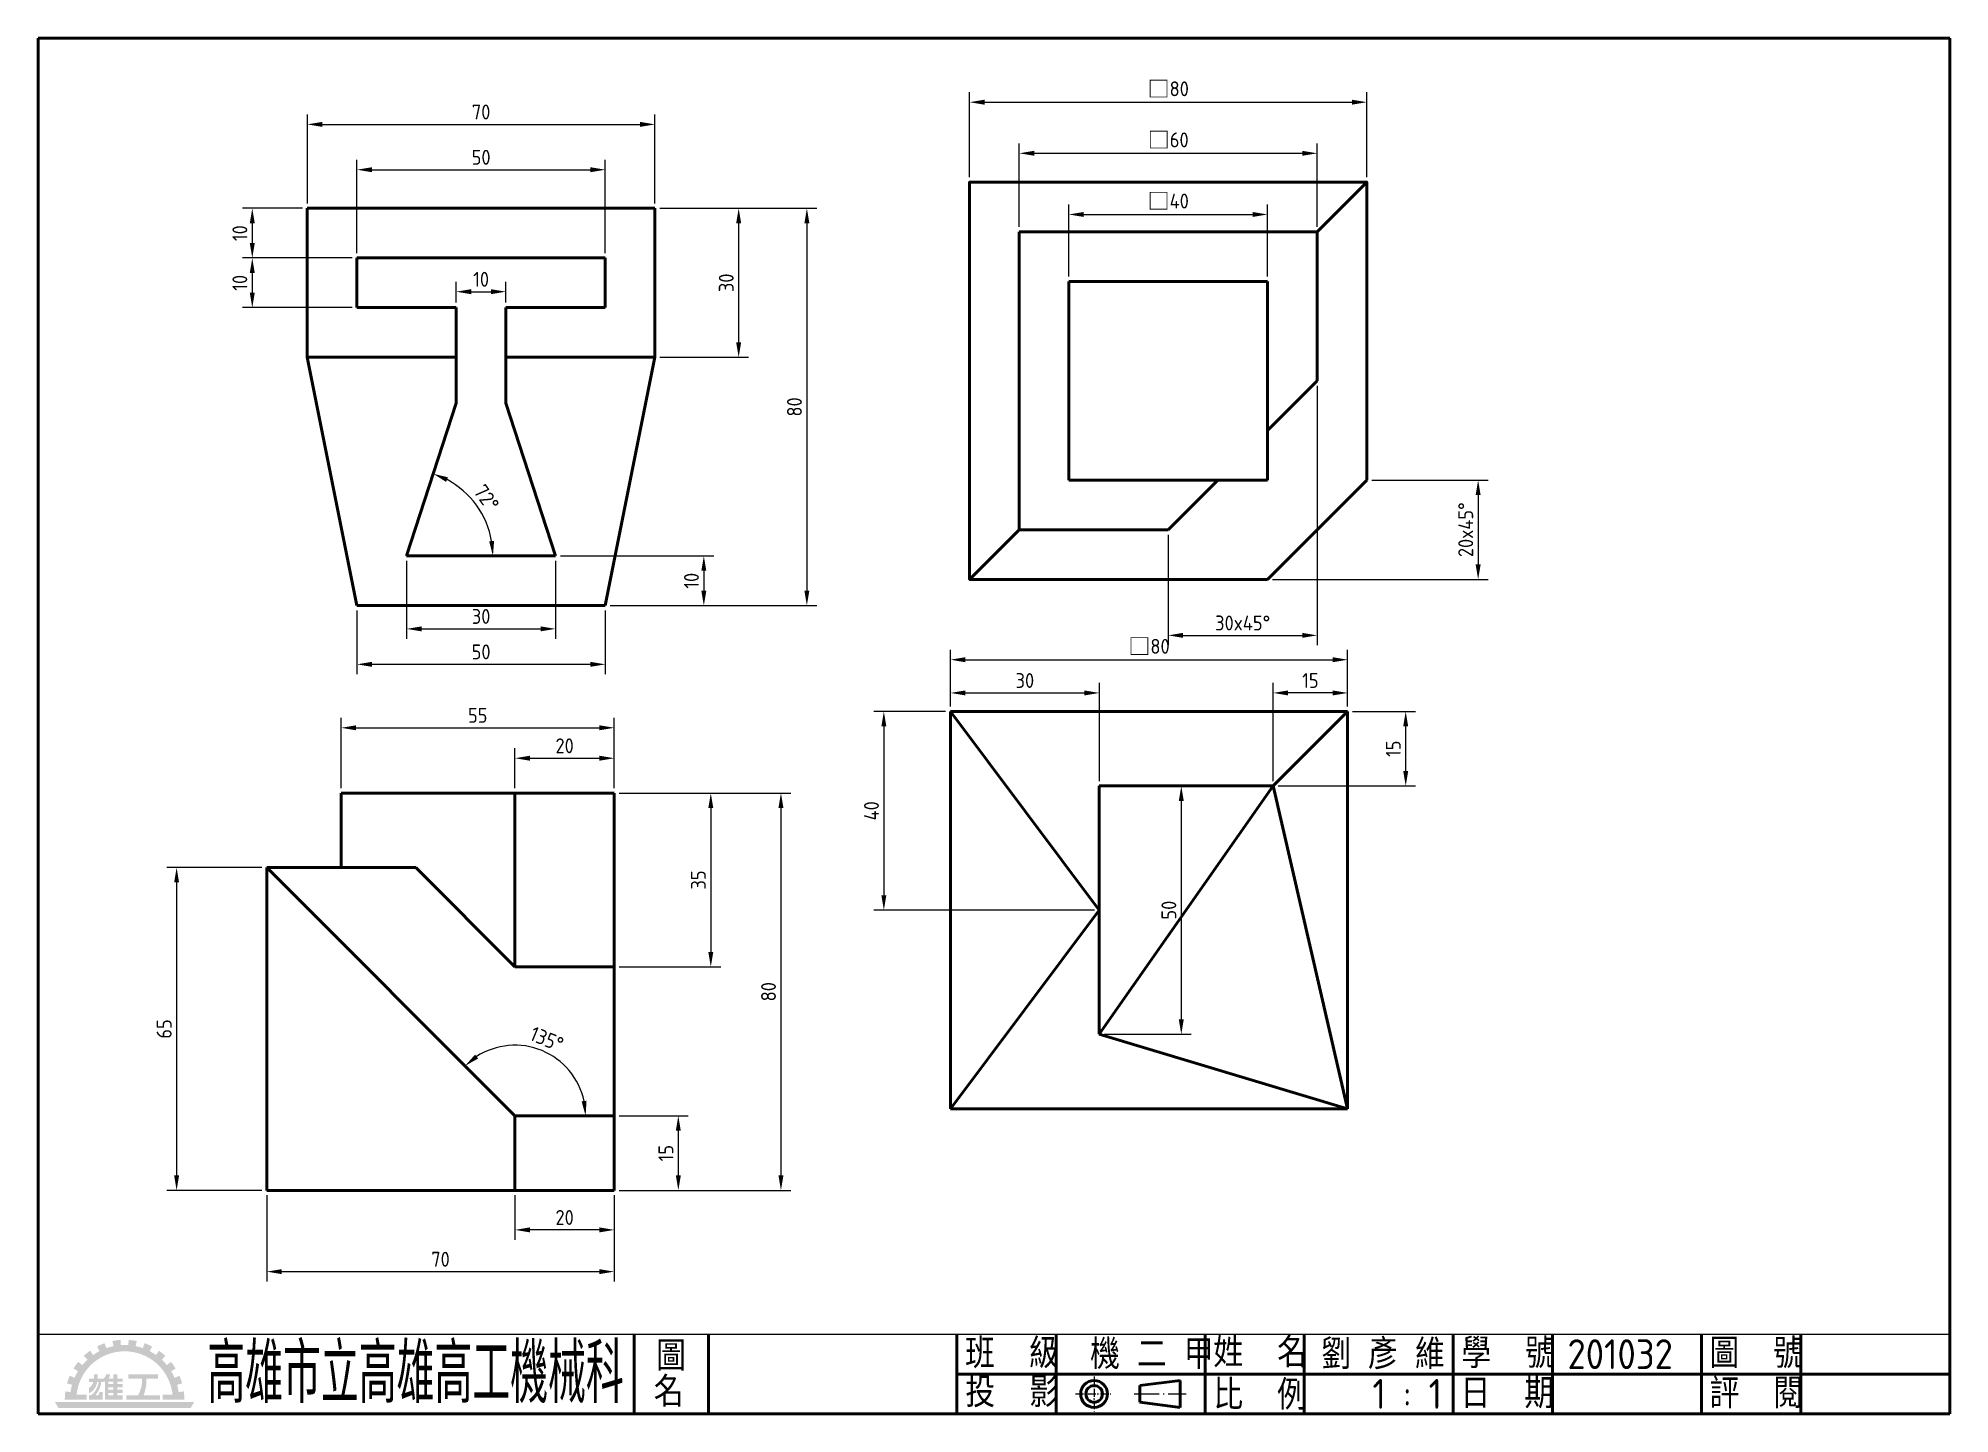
# Model space of a CAD drawing. Extents: x 25 to 410, y 10 to 287.
import ezdxf
from ezdxf.enums import TextEntityAlignment as Align

# ---------------------------------------------------------------- set-up
doc = ezdxf.new("R2010")
doc.units = 0
doc.header["$PDMODE"] = 3
for name, pattern in [('中心線', [22.2, 20, -1, 0.2, -1]), ('中心線5', [6.8, 5, -0.8, 0.2, -0.8]), ('中心線5偏位', [5.1, 2, -0.5, 0.1, -0.5, 2])]:
    doc.linetypes.add(name, pattern=pattern)
doc.layers.get('0').update_dxf_attribs({"linetype": 'CONTINUOUS'})
doc.layers.get('Defpoints').update_dxf_attribs({"linetype": 'CONTINUOUS'})
for name, color, linetype, lineweight in [('中心線層', 2, '中心線', 18), ('尺度線層', 3, 'CONTINUOUS', 18), ('文字層', 6, 'CONTINUOUS', 18), ('輪廓線層', 7, 'CONTINUOUS', 50)]:
    doc.layers.add(name, color=color, linetype=linetype, lineweight=lineweight)
doc.styles.add('CNS', font='isocp.shx', dxfattribs={"bigfont": 'chineset.shx'})
doc.dimstyles.new('CNS', dxfattribs={"dimscale": 0, "dimtxt": 3, "dimasz": 3, "dimexe": 2, "dimexo": 1, "dimgap": 1, "dimtad": 1, "dimdsep": 46, "dimtxsty": 'CNS', "dimcen": 0, "dimclrt": 1, "dimadec": 0, "dimazin": 0, "dimtfac": 1, "dimtmove": 0, "dimatfit": 3, "dimfxl": 1, "dimtolj": 1, "dimtzin": 0, "dimarcsym": 0})

# ---------------------------------------------------------------- blocks, each defined once
blk = doc.blocks.new('*D1')
at = {"layer": 'Defpoints', "color": 0}
for p in [(149.2, 269.65), (79.2, 252.75), (149.2, 252.75)]:
    blk.add_point(p, dxfattribs=at)
at = {"layer": '尺度線層', "color": 0, "lineweight": -2}
for p, q in [((79.2, 253.75), (79.2, 271.65)), ((82.2, 269.65), (146.2, 269.65)), ((149.2, 253.75), (149.2, 271.65))]:
    blk.add_line(p, q, dxfattribs=at)
at = {"layer": '尺度線層', "color": 0}
for points in [[(82.2, 270.15), (82.2, 269.15), (79.2, 269.65)], [(146.2, 270.15), (146.2, 269.15), (149.2, 269.65)]]:
    blk.add_solid(points, dxfattribs=at)
at = {"layer": '尺度線層', "color": 1, "insert": (114.2, 272.15), "char_height": 3, "attachment_point": 5, "style": 'CNS'}
blk.add_mtext('\\A1;70', dxfattribs=at)
blk = doc.blocks.new('*D2')
at = {"layer": 'Defpoints', "color": 0}
for p in [(139.2, 260.52), (89.2, 242.75), (139.2, 242.75)]:
    blk.add_point(p, dxfattribs=at)
at = {"layer": '尺度線層', "color": 0, "lineweight": -2}
for p, q in [((89.2, 243.75), (89.2, 262.52)), ((139.2, 243.75), (139.2, 262.52)), ((92.2, 260.52), (136.2, 260.52))]:
    blk.add_line(p, q, dxfattribs=at)
at = {"layer": '尺度線層', "color": 0}
for points in [[(92.2, 261.02), (92.2, 260.02), (89.2, 260.52)], [(136.2, 261.02), (136.2, 260.02), (139.2, 260.52)]]:
    blk.add_solid(points, dxfattribs=at)
at = {"layer": '尺度線層', "color": 1, "insert": (114.2, 263.02), "char_height": 3, "attachment_point": 5, "style": 'CNS'}
blk.add_mtext('\\A1;50', dxfattribs=at)
blk = doc.blocks.new('*D3')
at = {"layer": 'Defpoints', "color": 0}
for p in [(119.2, 235.96), (109.2, 232.75), (119.2, 232.75)]:
    blk.add_point(p, dxfattribs=at)
at = {"layer": '尺度線層', "color": 0, "lineweight": -2}
for p, q in [((109.2, 233.75), (109.2, 237.96)), ((112.2, 235.96), (116.2, 235.96)), ((119.2, 233.75), (119.2, 237.96))]:
    blk.add_line(p, q, dxfattribs=at)
at = {"layer": '尺度線層', "color": 0}
for points in [[(112.2, 236.46), (112.2, 235.46), (109.2, 235.96)], [(116.2, 236.46), (116.2, 235.46), (119.2, 235.96)]]:
    blk.add_solid(points, dxfattribs=at)
at = {"layer": '尺度線層', "color": 1, "insert": (114.2, 238.46), "char_height": 3, "attachment_point": 5, "style": 'CNS'}
blk.add_mtext('\\A1;10', dxfattribs=at)
blk = doc.blocks.new('*D4')
at = {"layer": 'Defpoints', "color": 0}
for p in [(89.2, 172.75), (139.2, 172.75), (139.2, 160.92)]:
    blk.add_point(p, dxfattribs=at)
at = {"layer": '尺度線層', "color": 0, "lineweight": -2}
for p, q in [((89.2, 171.75), (89.2, 158.92)), ((139.2, 171.75), (139.2, 158.92)), ((92.2, 160.92), (136.2, 160.92))]:
    blk.add_line(p, q, dxfattribs=at)
at = {"layer": '尺度線層', "color": 0}
for points in [[(92.2, 161.42), (92.2, 160.42), (89.2, 160.92)], [(136.2, 161.42), (136.2, 160.42), (139.2, 160.92)]]:
    blk.add_solid(points, dxfattribs=at)
at = {"layer": '尺度線層', "color": 1, "insert": (114.2, 163.42), "char_height": 3, "attachment_point": 5, "style": 'CNS'}
blk.add_mtext('\\A1;50', dxfattribs=at)
blk = doc.blocks.new('*D5')
at = {"layer": 'Defpoints', "color": 0}
for p in [(99.2, 182.75), (129.2, 182.75), (129.2, 168.06)]:
    blk.add_point(p, dxfattribs=at)
at = {"layer": '尺度線層', "color": 0, "lineweight": -2}
for p, q in [((99.2, 181.75), (99.2, 166.06)), ((129.2, 181.75), (129.2, 166.06)), ((102.2, 168.06), (126.2, 168.06))]:
    blk.add_line(p, q, dxfattribs=at)
at = {"layer": '尺度線層', "color": 0}
for points in [[(102.2, 168.56), (102.2, 167.56), (99.2, 168.06)], [(126.2, 168.56), (126.2, 167.56), (129.2, 168.06)]]:
    blk.add_solid(points, dxfattribs=at)
at = {"layer": '尺度線層', "color": 1, "insert": (114.2, 170.56), "char_height": 3, "attachment_point": 5, "style": 'CNS'}
blk.add_mtext('\\A1;30', dxfattribs=at)
blk = doc.blocks.new('*D6')
at = {"layer": 'Defpoints', "color": 0}
for p in [(149.2, 252.75), (149.2, 222.75), (166.07, 222.75)]:
    blk.add_point(p, dxfattribs=at)
at = {"layer": '尺度線層', "color": 0, "lineweight": -2}
for p, q in [((150.2, 252.75), (168.07, 252.75)), ((166.07, 249.75), (166.07, 225.75)), ((150.2, 222.75), (168.07, 222.75))]:
    blk.add_line(p, q, dxfattribs=at)
at = {"layer": '尺度線層', "color": 0}
for points in [[(165.57, 249.75), (166.57, 249.75), (166.07, 252.75)], [(165.57, 225.75), (166.57, 225.75), (166.07, 222.75)]]:
    blk.add_solid(points, dxfattribs=at)
at = {"layer": '尺度線層', "color": 1, "insert": (163.57, 237.75), "char_height": 3, "attachment_point": 5, "rotation": 90, "style": 'CNS'}
blk.add_mtext('\\A1;30', dxfattribs=at)
blk = doc.blocks.new('*D7')
at = {"layer": 'Defpoints', "color": 0}
for p in [(129.2, 182.75), (139.2, 172.75), (159.06, 172.75)]:
    blk.add_point(p, dxfattribs=at)
at = {"layer": '尺度線層', "color": 0, "lineweight": -2}
for p, q in [((130.2, 182.75), (161.06, 182.75)), ((159.06, 179.75), (159.06, 175.75)), ((140.2, 172.75), (161.06, 172.75))]:
    blk.add_line(p, q, dxfattribs=at)
at = {"layer": '尺度線層', "color": 0}
for points in [[(158.56, 179.75), (159.56, 179.75), (159.06, 182.75)], [(158.56, 175.75), (159.56, 175.75), (159.06, 172.75)]]:
    blk.add_solid(points, dxfattribs=at)
at = {"layer": '尺度線層', "color": 1, "insert": (156.56, 177.75), "char_height": 3, "attachment_point": 5, "rotation": 90, "style": 'CNS'}
blk.add_mtext('\\A1;10', dxfattribs=at)
blk = doc.blocks.new('*D8')
at = {"layer": 'Defpoints', "color": 0}
for p in [(149.2, 252.75), (139.2, 172.75), (179.81, 172.75)]:
    blk.add_point(p, dxfattribs=at)
at = {"layer": '尺度線層', "color": 0, "lineweight": -2}
for p, q in [((150.2, 252.75), (181.81, 252.75)), ((179.81, 249.75), (179.81, 175.75)), ((140.2, 172.75), (181.81, 172.75))]:
    blk.add_line(p, q, dxfattribs=at)
at = {"layer": '尺度線層', "color": 0}
for points in [[(179.31, 249.75), (180.31, 249.75), (179.81, 252.75)], [(179.31, 175.75), (180.31, 175.75), (179.81, 172.75)]]:
    blk.add_solid(points, dxfattribs=at)
at = {"layer": '尺度線層', "color": 1, "insert": (177.31, 212.75), "char_height": 3, "attachment_point": 5, "rotation": 90, "style": 'CNS'}
blk.add_mtext('\\A1;80', dxfattribs=at)
blk = doc.blocks.new('*D9')
at = {"layer": 'Defpoints', "color": 0}
for p in [(79.2, 252.75), (68.11, 242.75), (89.2, 242.75)]:
    blk.add_point(p, dxfattribs=at)
at = {"layer": '尺度線層', "color": 0, "lineweight": -2}
for p, q in [((78.2, 252.75), (66.11, 252.75)), ((68.11, 249.75), (68.11, 245.75)), ((88.2, 242.75), (66.11, 242.75))]:
    blk.add_line(p, q, dxfattribs=at)
at = {"layer": '尺度線層', "color": 0}
for points in [[(67.61, 249.75), (68.61, 249.75), (68.11, 252.75)], [(67.61, 245.75), (68.61, 245.75), (68.11, 242.75)]]:
    blk.add_solid(points, dxfattribs=at)
at = {"layer": '尺度線層', "color": 1, "insert": (65.61, 247.75), "char_height": 3, "attachment_point": 5, "rotation": 90, "style": 'CNS'}
blk.add_mtext('\\A1;10', dxfattribs=at)
blk = doc.blocks.new('*D10')
at = {"layer": 'Defpoints', "color": 0}
for p in [(89.2, 242.75), (68.11, 232.75), (89.2, 232.75)]:
    blk.add_point(p, dxfattribs=at)
at = {"layer": '尺度線層', "color": 0, "lineweight": -2}
for p, q in [((88.2, 242.75), (66.11, 242.75)), ((68.11, 239.75), (68.11, 235.75)), ((88.2, 232.75), (66.11, 232.75))]:
    blk.add_line(p, q, dxfattribs=at)
at = {"layer": '尺度線層', "color": 0}
for points in [[(67.61, 239.75), (68.61, 239.75), (68.11, 242.75)], [(67.61, 235.75), (68.61, 235.75), (68.11, 232.75)]]:
    blk.add_solid(points, dxfattribs=at)
at = {"layer": '尺度線層', "color": 1, "insert": (65.61, 237.75), "char_height": 3, "attachment_point": 5, "rotation": 90, "style": 'CNS'}
blk.add_mtext('\\A1;10', dxfattribs=at)
blk = doc.blocks.new('*D11')
at = {"layer": 'Defpoints', "color": 0}
for p in [(109.2, 213.53), (115.08, 189.82), (99.2, 182.75), (99.2, 182.75), (114.2, 182.75)]:
    blk.add_point(p, dxfattribs=at)
at = {"layer": '尺度線層', "color": 0, "lineweight": -2}
blk.add_line((115.2, 182.75), (118.58, 182.75), dxfattribs=at)
blk.add_arc((99.2, 182.75), 17.38, 9.8998, 62.1002, dxfattribs=at)
at = {"layer": '尺度線層', "color": 0}
for points in [[(107.14, 197.66), (107.53, 198.58), (104.57, 199.29)], [(116.82, 185.78), (115.82, 185.7), (116.58, 182.75)]]:
    blk.add_solid(points, dxfattribs=at)
at = {"layer": '尺度線層', "color": 1, "insert": (115.28, 194.44), "char_height": 3, "attachment_point": 5, "rotation": 306, "style": 'CNS'}
blk.add_mtext('\\A1;72°', dxfattribs=at)
blk = doc.blocks.new('*D12')
at = {"layer": 'Defpoints', "color": 0}
for p in [(292.59, 274.12), (212.59, 258.03), (292.59, 258.03)]:
    blk.add_point(p, dxfattribs=at)
at = {"layer": '尺度線層', "color": 0, "lineweight": -2}
for p, q in [((212.59, 259.03), (212.59, 276.12)), ((215.59, 274.12), (289.59, 274.12)), ((292.59, 259.03), (292.59, 276.12))]:
    blk.add_line(p, q, dxfattribs=at)
at = {"layer": '尺度線層', "color": 0}
for points in [[(215.59, 274.62), (215.59, 273.62), (212.59, 274.12)], [(289.59, 274.62), (289.59, 273.62), (292.59, 274.12)]]:
    blk.add_solid(points, dxfattribs=at)
at = {"layer": '尺度線層', "color": 1, "insert": (252.59, 276.77), "char_height": 3, "attachment_point": 5, "style": 'CNS'}
blk.add_mtext('\\A1;{\\fSimSun|b0|i0|c134|p2;\\H1.0833x;□}80', dxfattribs=at)
blk = doc.blocks.new('*D13')
at = {"layer": 'Defpoints', "color": 0}
for p in [(282.59, 263.83), (222.59, 248.03), (282.59, 248.03)]:
    blk.add_point(p, dxfattribs=at)
at = {"layer": '尺度線層', "color": 0, "lineweight": -2}
for p, q in [((222.59, 249.03), (222.59, 265.83)), ((282.59, 249.03), (282.59, 265.83)), ((225.59, 263.83), (279.59, 263.83))]:
    blk.add_line(p, q, dxfattribs=at)
at = {"layer": '尺度線層', "color": 0}
for points in [[(225.59, 264.33), (225.59, 263.33), (222.59, 263.83)], [(279.59, 264.33), (279.59, 263.33), (282.59, 263.83)]]:
    blk.add_solid(points, dxfattribs=at)
at = {"layer": '尺度線層', "color": 1, "insert": (252.59, 266.48), "char_height": 3, "attachment_point": 5, "style": 'CNS'}
blk.add_mtext('\\A1;{\\fSimSun|b0|i0|c134|p2;\\H1.0833x;□}60', dxfattribs=at)
blk = doc.blocks.new('*D14')
at = {"layer": 'Defpoints', "color": 0}
for p in [(272.59, 251.51), (232.59, 238.03), (272.59, 238.03)]:
    blk.add_point(p, dxfattribs=at)
at = {"layer": '尺度線層', "color": 0, "lineweight": -2}
for p, q in [((232.59, 239.03), (232.59, 253.51)), ((235.59, 251.51), (269.59, 251.51)), ((272.59, 239.03), (272.59, 253.51))]:
    blk.add_line(p, q, dxfattribs=at)
at = {"layer": '尺度線層', "color": 0}
for points in [[(235.59, 252.01), (235.59, 251.01), (232.59, 251.51)], [(269.59, 252.01), (269.59, 251.01), (272.59, 251.51)]]:
    blk.add_solid(points, dxfattribs=at)
at = {"layer": '尺度線層', "color": 1, "insert": (252.59, 254.17), "char_height": 3, "attachment_point": 5, "style": 'CNS'}
blk.add_mtext('\\A1;{\\fSimSun|b0|i0|c134|p2;\\H1.0833x;□}40', dxfattribs=at)
blk = doc.blocks.new('*D15')
at = {"layer": 'Defpoints', "color": 0}
for p in [(282.59, 218.03), (252.59, 188.03), (282.59, 166.75)]:
    blk.add_point(p, dxfattribs=at)
at = {"layer": '尺度線層', "color": 0, "lineweight": -2}
for p, q in [((282.59, 217.03), (282.59, 164.75)), ((252.59, 187.03), (252.59, 164.75)), ((255.59, 166.75), (279.59, 166.75))]:
    blk.add_line(p, q, dxfattribs=at)
at = {"layer": '尺度線層', "color": 0}
for points in [[(255.59, 167.25), (255.59, 166.25), (252.59, 166.75)], [(279.59, 167.25), (279.59, 166.25), (282.59, 166.75)]]:
    blk.add_solid(points, dxfattribs=at)
at = {"layer": '尺度線層', "color": 1, "insert": (267.59, 169.25), "char_height": 3, "attachment_point": 5, "style": 'CNS'}
blk.add_mtext('\\A1;30x45%%D', dxfattribs=at)
blk = doc.blocks.new('*D16')
at = {"layer": 'Defpoints', "color": 0}
for p in [(292.59, 198.03), (272.59, 178.03), (315.01, 178.03)]:
    blk.add_point(p, dxfattribs=at)
at = {"layer": '尺度線層', "color": 0, "lineweight": -2}
for p, q in [((293.59, 198.03), (317.01, 198.03)), ((315.01, 195.03), (315.01, 181.03)), ((273.59, 178.03), (317.01, 178.03))]:
    blk.add_line(p, q, dxfattribs=at)
at = {"layer": '尺度線層', "color": 0}
for points in [[(314.51, 195.03), (315.51, 195.03), (315.01, 198.03)], [(314.51, 181.03), (315.51, 181.03), (315.01, 178.03)]]:
    blk.add_solid(points, dxfattribs=at)
at = {"layer": '尺度線層', "color": 1, "insert": (312.51, 188.03), "char_height": 3, "attachment_point": 5, "rotation": 90, "style": 'CNS'}
blk.add_mtext('\\A1;20x45%%D', dxfattribs=at)
blk = doc.blocks.new('*D17')
at = {"layer": 'Defpoints', "color": 0}
for p in [(71.02, 54.99), (141.02, 54.99), (141.02, 38.62)]:
    blk.add_point(p, dxfattribs=at)
at = {"layer": '尺度線層', "color": 0, "lineweight": -2}
for p, q in [((71.02, 53.99), (71.02, 36.62)), ((141.02, 53.99), (141.02, 36.62)), ((74.02, 38.62), (138.02, 38.62))]:
    blk.add_line(p, q, dxfattribs=at)
at = {"layer": '尺度線層', "color": 0}
for points in [[(74.02, 39.12), (74.02, 38.12), (71.02, 38.62)], [(138.02, 39.12), (138.02, 38.12), (141.02, 38.62)]]:
    blk.add_solid(points, dxfattribs=at)
at = {"layer": '尺度線層', "color": 1, "insert": (106.02, 41.12), "char_height": 3, "attachment_point": 5, "style": 'CNS'}
blk.add_mtext('\\A1;70', dxfattribs=at)
blk = doc.blocks.new('*D18')
at = {"layer": 'Defpoints', "color": 0}
for p in [(121.02, 54.99), (141.02, 54.99), (121.02, 47.03)]:
    blk.add_point(p, dxfattribs=at)
at = {"layer": '尺度線層', "color": 0, "lineweight": -2}
for p, q in [((121.02, 53.99), (121.02, 45.03)), ((141.02, 53.99), (141.02, 45.03)), ((138.02, 47.03), (124.02, 47.03))]:
    blk.add_line(p, q, dxfattribs=at)
at = {"layer": '尺度線層', "color": 0}
for points in [[(124.02, 47.53), (124.02, 46.53), (121.02, 47.03)], [(138.02, 47.53), (138.02, 46.53), (141.02, 47.03)]]:
    blk.add_solid(points, dxfattribs=at)
at = {"layer": '尺度線層', "color": 1, "insert": (131.02, 49.53), "char_height": 3, "attachment_point": 5, "style": 'CNS'}
blk.add_mtext('\\A1;20', dxfattribs=at)
blk = doc.blocks.new('*D21')
at = {"layer": 'Defpoints', "color": 0}
for p in [(141.02, 148.14), (86.02, 134.99), (141.02, 134.99)]:
    blk.add_point(p, dxfattribs=at)
at = {"layer": '尺度線層', "color": 0, "lineweight": -2}
for p, q in [((86.02, 135.99), (86.02, 150.14)), ((89.02, 148.14), (138.02, 148.14)), ((141.02, 135.99), (141.02, 150.14))]:
    blk.add_line(p, q, dxfattribs=at)
at = {"layer": '尺度線層', "color": 0}
for points in [[(89.02, 148.64), (89.02, 147.64), (86.02, 148.14)], [(138.02, 148.64), (138.02, 147.64), (141.02, 148.14)]]:
    blk.add_solid(points, dxfattribs=at)
at = {"layer": '尺度線層', "color": 1, "insert": (113.52, 150.64), "char_height": 3, "attachment_point": 5, "style": 'CNS'}
blk.add_mtext('\\A1;55', dxfattribs=at)
blk = doc.blocks.new('*D22')
at = {"layer": 'Defpoints', "color": 0}
for p in [(141.02, 142.01), (121.02, 134.99), (141.02, 134.99)]:
    blk.add_point(p, dxfattribs=at)
at = {"layer": '尺度線層', "color": 0, "lineweight": -2}
for p, q in [((121.02, 135.99), (121.02, 144.01)), ((141.02, 135.99), (141.02, 144.01)), ((124.02, 142.01), (138.02, 142.01))]:
    blk.add_line(p, q, dxfattribs=at)
at = {"layer": '尺度線層', "color": 0}
for points in [[(124.02, 142.51), (124.02, 141.51), (121.02, 142.01)], [(138.02, 142.51), (138.02, 141.51), (141.02, 142.01)]]:
    blk.add_solid(points, dxfattribs=at)
at = {"layer": '尺度線層', "color": 1, "insert": (131.02, 144.51), "char_height": 3, "attachment_point": 5, "style": 'CNS'}
blk.add_mtext('\\A1;20', dxfattribs=at)
blk = doc.blocks.new('*D23')
at = {"layer": 'Defpoints', "color": 0}
for p in [(141.02, 69.99), (141.02, 54.99), (153.92, 54.99)]:
    blk.add_point(p, dxfattribs=at)
at = {"layer": '尺度線層', "color": 0, "lineweight": -2}
for p, q in [((142.02, 69.99), (155.92, 69.99)), ((153.92, 66.99), (153.92, 57.99)), ((142.02, 54.99), (155.92, 54.99))]:
    blk.add_line(p, q, dxfattribs=at)
at = {"layer": '尺度線層', "color": 0}
for points in [[(153.42, 66.99), (154.42, 66.99), (153.92, 69.99)], [(153.42, 57.99), (154.42, 57.99), (153.92, 54.99)]]:
    blk.add_solid(points, dxfattribs=at)
at = {"layer": '尺度線層', "color": 1, "insert": (151.42, 62.49), "char_height": 3, "attachment_point": 5, "rotation": 90, "style": 'CNS'}
blk.add_mtext('\\A1;15', dxfattribs=at)
blk = doc.blocks.new('*D24')
at = {"layer": 'Defpoints', "color": 0}
for p in [(141.02, 134.99), (141.02, 99.99), (160.46, 99.99)]:
    blk.add_point(p, dxfattribs=at)
at = {"layer": '尺度線層', "color": 0, "lineweight": -2}
for p, q in [((142.02, 134.99), (162.46, 134.99)), ((160.46, 131.99), (160.46, 102.99)), ((142.02, 99.99), (162.46, 99.99))]:
    blk.add_line(p, q, dxfattribs=at)
at = {"layer": '尺度線層', "color": 0}
for points in [[(159.96, 131.99), (160.96, 131.99), (160.46, 134.99)], [(159.96, 102.99), (160.96, 102.99), (160.46, 99.99)]]:
    blk.add_solid(points, dxfattribs=at)
at = {"layer": '尺度線層', "color": 1, "insert": (157.96, 117.49), "char_height": 3, "attachment_point": 5, "rotation": 90, "style": 'CNS'}
blk.add_mtext('\\A1;35', dxfattribs=at)
blk = doc.blocks.new('*D25')
at = {"layer": 'Defpoints', "color": 0}
for p in [(141.02, 134.99), (141.02, 54.99), (174.59, 54.99)]:
    blk.add_point(p, dxfattribs=at)
at = {"layer": '尺度線層', "color": 0, "lineweight": -2}
for p, q in [((142.02, 134.99), (176.59, 134.99)), ((174.59, 131.99), (174.59, 57.99)), ((142.02, 54.99), (176.59, 54.99))]:
    blk.add_line(p, q, dxfattribs=at)
at = {"layer": '尺度線層', "color": 0}
for points in [[(174.09, 131.99), (175.09, 131.99), (174.59, 134.99)], [(174.09, 57.99), (175.09, 57.99), (174.59, 54.99)]]:
    blk.add_solid(points, dxfattribs=at)
at = {"layer": '尺度線層', "color": 1, "insert": (172.09, 94.99), "char_height": 3, "attachment_point": 5, "rotation": 90, "style": 'CNS'}
blk.add_mtext('\\A1;80', dxfattribs=at)
blk = doc.blocks.new('*D26')
at = {"layer": 'Defpoints', "color": 0}
for p in [(71.02, 119.99), (52.87, 54.99), (71.02, 54.99)]:
    blk.add_point(p, dxfattribs=at)
at = {"layer": '尺度線層', "color": 0, "lineweight": -2}
for p, q in [((70.02, 119.99), (50.87, 119.99)), ((52.87, 116.99), (52.87, 57.99)), ((70.02, 54.99), (50.87, 54.99))]:
    blk.add_line(p, q, dxfattribs=at)
at = {"layer": '尺度線層', "color": 0}
for points in [[(52.37, 116.99), (53.37, 116.99), (52.87, 119.99)], [(52.37, 57.99), (53.37, 57.99), (52.87, 54.99)]]:
    blk.add_solid(points, dxfattribs=at)
at = {"layer": '尺度線層', "color": 1, "insert": (50.37, 87.49), "char_height": 3, "attachment_point": 5, "rotation": 90, "style": 'CNS'}
blk.add_mtext('\\A1;65', dxfattribs=at)
blk = doc.blocks.new('*D27')
at = {"layer": 'Defpoints', "color": 0}
for p in [(71.02, 119.99), (131.09, 80.05), (121.02, 69.99), (121.02, 69.99), (141.02, 69.99)]:
    blk.add_point(p, dxfattribs=at)
at = {"layer": '尺度線層', "color": 0, "lineweight": -2}
blk.add_arc((121.02, 69.99), 14.23, 12.1014, 122.8986, dxfattribs=at)
at = {"layer": '尺度線層', "color": 0}
for points in [[(113.61, 81.55), (112.98, 82.33), (110.96, 80.05)], [(135.43, 73.03), (134.44, 72.92), (135.25, 69.99)]]:
    blk.add_solid(points, dxfattribs=at)
at = {"layer": '尺度線層', "color": 1, "insert": (127.43, 85.45), "char_height": 3, "attachment_point": 5, "rotation": 337.5, "style": 'CNS'}
blk.add_mtext('\\A1;135°', dxfattribs=at)
blk = doc.blocks.new('*D28')
at = {"layer": 'Defpoints', "color": 0}
for p in [(208.72, 151.42), (195.32, 111.42), (238.72, 111.42)]:
    blk.add_point(p, dxfattribs=at)
at = {"layer": '尺度線層', "color": 0, "lineweight": -2}
for p, q in [((207.72, 151.42), (193.32, 151.42)), ((195.32, 148.42), (195.32, 114.42)), ((237.72, 111.42), (193.32, 111.42))]:
    blk.add_line(p, q, dxfattribs=at)
at = {"layer": '尺度線層', "color": 0}
for points in [[(194.82, 148.42), (195.82, 148.42), (195.32, 151.42)], [(194.82, 114.42), (195.82, 114.42), (195.32, 111.42)]]:
    blk.add_solid(points, dxfattribs=at)
at = {"layer": '尺度線層', "color": 1, "insert": (192.82, 131.42), "char_height": 3, "attachment_point": 5, "rotation": 90, "style": 'CNS'}
blk.add_mtext('\\A1;40', dxfattribs=at)
blk = doc.blocks.new('*D29')
at = {"layer": 'Defpoints', "color": 0}
for p in [(288.72, 161.85), (208.72, 151.42), (288.72, 151.42)]:
    blk.add_point(p, dxfattribs=at)
at = {"layer": '尺度線層', "color": 0, "lineweight": -2}
for p, q in [((208.72, 152.42), (208.72, 163.85)), ((211.72, 161.85), (285.72, 161.85)), ((288.72, 152.42), (288.72, 163.85))]:
    blk.add_line(p, q, dxfattribs=at)
at = {"layer": '尺度線層', "color": 0}
for points in [[(211.72, 162.35), (211.72, 161.35), (208.72, 161.85)], [(285.72, 162.35), (285.72, 161.35), (288.72, 161.85)]]:
    blk.add_solid(points, dxfattribs=at)
at = {"layer": '尺度線層', "color": 1, "insert": (248.72, 164.5), "char_height": 3, "attachment_point": 5, "style": 'CNS'}
blk.add_mtext('\\A1;{\\fSimSun|b0|i0|c134|p2;\\H1.0833x;□}80', dxfattribs=at)
blk = doc.blocks.new('*D30')
at = {"layer": 'Defpoints', "color": 0}
for p in [(238.72, 155.16), (208.72, 151.42), (238.72, 136.42)]:
    blk.add_point(p, dxfattribs=at)
at = {"layer": '尺度線層', "color": 0, "lineweight": -2}
for p, q in [((208.72, 152.42), (208.72, 157.16)), ((211.72, 155.16), (235.72, 155.16)), ((238.72, 137.42), (238.72, 157.16))]:
    blk.add_line(p, q, dxfattribs=at)
at = {"layer": '尺度線層', "color": 0}
for points in [[(211.72, 155.66), (211.72, 154.66), (208.72, 155.16)], [(235.72, 155.66), (235.72, 154.66), (238.72, 155.16)]]:
    blk.add_solid(points, dxfattribs=at)
at = {"layer": '尺度線層', "color": 1, "insert": (223.72, 157.66), "char_height": 3, "attachment_point": 5, "style": 'CNS'}
blk.add_mtext('\\A1;30', dxfattribs=at)
blk = doc.blocks.new('*D31')
at = {"layer": 'Defpoints', "color": 0}
for p in [(273.72, 155.16), (288.72, 151.42), (273.72, 136.42)]:
    blk.add_point(p, dxfattribs=at)
at = {"layer": '尺度線層', "color": 0, "lineweight": -2}
for p, q in [((273.72, 137.42), (273.72, 157.16)), ((285.72, 155.16), (276.72, 155.16)), ((288.72, 152.42), (288.72, 157.16))]:
    blk.add_line(p, q, dxfattribs=at)
at = {"layer": '尺度線層', "color": 0}
for points in [[(276.72, 155.66), (276.72, 154.66), (273.72, 155.16)], [(285.72, 155.66), (285.72, 154.66), (288.72, 155.16)]]:
    blk.add_solid(points, dxfattribs=at)
at = {"layer": '尺度線層', "color": 1, "insert": (281.22, 157.66), "char_height": 3, "attachment_point": 5, "style": 'CNS'}
blk.add_mtext('\\A1;15', dxfattribs=at)
blk = doc.blocks.new('*D32')
at = {"layer": 'Defpoints', "color": 0}
for p in [(288.72, 151.42), (300.42, 151.42), (273.72, 136.42)]:
    blk.add_point(p, dxfattribs=at)
at = {"layer": '尺度線層', "color": 0, "lineweight": -2}
for p, q in [((289.72, 151.42), (302.42, 151.42)), ((300.42, 139.42), (300.42, 148.42)), ((274.72, 136.42), (302.42, 136.42))]:
    blk.add_line(p, q, dxfattribs=at)
at = {"layer": '尺度線層', "color": 0}
for points in [[(299.92, 148.42), (300.92, 148.42), (300.42, 151.42)], [(299.92, 139.42), (300.92, 139.42), (300.42, 136.42)]]:
    blk.add_solid(points, dxfattribs=at)
at = {"layer": '尺度線層', "color": 1, "insert": (297.92, 143.92), "char_height": 3, "attachment_point": 5, "rotation": 90, "style": 'CNS'}
blk.add_mtext('\\A1;15', dxfattribs=at)
blk = doc.blocks.new('*D33')
at = {"layer": 'Defpoints', "color": 0}
for p in [(238.72, 136.42), (238.72, 86.42), (255.22, 86.42)]:
    blk.add_point(p, dxfattribs=at)
at = {"layer": '尺度線層', "color": 0, "lineweight": -2}
for p, q in [((239.72, 136.42), (257.22, 136.42)), ((255.22, 133.42), (255.22, 89.42)), ((239.72, 86.42), (257.22, 86.42))]:
    blk.add_line(p, q, dxfattribs=at)
at = {"layer": '尺度線層', "color": 0}
for points in [[(254.72, 133.42), (255.72, 133.42), (255.22, 136.42)], [(254.72, 89.42), (255.72, 89.42), (255.22, 86.42)]]:
    blk.add_solid(points, dxfattribs=at)
at = {"layer": '尺度線層', "color": 1, "insert": (252.72, 111.42), "char_height": 3, "attachment_point": 5, "rotation": 90, "style": 'CNS'}
blk.add_mtext('\\A1;50', dxfattribs=at)

msp = doc.modelspace()

# ---------------------------------------------------------------- hatches: boundary and pattern name
at = {"layer": '文字層'}
h = msp.add_hatch(color=256, dxfattribs=at)
h.paths.add_polyline_path([(47.444, 22.616), (47.93, 23.553, 0.034161), (46.423, 24.208), (46.069, 23.213, 0.034161), (44.626, 23.617), (44.841, 24.651, 0.034161), (43.213, 24.875), (43.141, 23.821, 0.034161), (41.642, 23.821), (41.57, 24.875, 0.034161), (39.942, 24.651), (40.157, 23.617, 0.034161), (38.714, 23.213), (38.36, 24.208, 0.034161), (36.853, 23.553), (37.339, 22.616, 0.034161), (36.058, 21.837), (35.449, 22.699, 0.034161), (34.174, 21.663), (34.895, 20.891, 0.034161), (33.872, 19.795), (33.053, 20.462, 0.034161), (32.105, 19.119), (33.008, 18.571, 0.034161), (32.318, 17.24), (31.35, 17.661, 0.034161), (30.799, 16.112), (31.816, 15.827, 0.034161), (31.511, 14.36), (30.465, 14.504, 0.034161), (30.353, 12.864), (32.676, 12.864), (34.725, 12.864), (34.725, 13.815), (32.723, 13.815, -0.906522), (52.06, 13.815), (50.058, 13.815), (50.058, 12.864), (52.107, 12.864), (54.43, 12.864, 0.034161), (54.318, 14.504), (53.271, 14.36, 0.034161), (52.966, 15.827), (53.983, 16.112, 0.034161), (53.433, 17.661), (52.465, 17.24, 0.034161), (51.775, 18.571), (52.677, 19.119, 0.034161), (51.73, 20.462), (50.911, 19.795, 0.034161), (49.887, 20.891), (50.608, 21.663, 0.034161), (49.334, 22.699), (48.725, 21.837, 0.034161)])
h.paths.add_polyline_path([(56.436, 12.4), (28.347, 12.4), (29.086, 11.133), (55.697, 11.133)])
h.paths.add_polyline_path([(46.772, 16.976, -0.4324623), (46.877, 17.088), (49.129, 17.088), (49.129, 17.933), (43.173, 17.933), (43.173, 17.088), (45.816, 17.088, -0.4062896), (45.922, 16.986, -0.1355675), (45.125, 13.763, -0.2710986), (45.033, 13.709), (42.771, 13.709), (42.771, 12.864), (49.53, 12.864), (49.53, 13.709), (46.349, 13.709, -0.534383), (46.251, 13.855, 0.1140408)], flags=17)
edge = h.paths.add_edge_path(flags=17)
edge.add_line((42.011, 17.088), (40.955, 17.088))
edge.add_line((40.955, 17.088), (40.955, 17.933))
edge.add_line((40.955, 17.933), (40.11, 17.933))
edge.add_line((40.11, 17.933), (40.11, 17.088))
edge.add_line((40.11, 17.088), (39.187, 17.088))
edge.add_arc((36.665, 18.427), 2.855, 332.04919, 350.04876)
edge.add_line((39.477, 17.933), (38.632, 17.933))
edge.add_arc((37.652, 17.916), 0.98, -69.28167, 0.98538, ccw=False)
edge.add_line((37.999, 17), (37.998, 17.088))
edge.add_line((37.998, 17.088), (36.943, 17.088))
edge.add_spline(control_points=[(36.943, 17.088), (36.943, 17.089), (36.958, 17.371), (36.968, 17.652), (36.971, 17.933)], knot_values=[0, 0, 0, 0, 0.0095957, 4.0021691, 4.0021691, 4.0021691, 4.0021691], degree=3, periodic=0)
edge.add_line((36.971, 17.933), (36.204, 17.933))
edge.add_spline(control_points=[(36.204, 17.933), (36.213, 17.666), (36.243, 17.394), (36.228, 17.128)], knot_values=[0, 0, 0, 0, 3.8001495, 3.8001495, 3.8001495, 3.8001495], degree=3, periodic=0)
edge.add_arc((36.185, 17.131), 0.0422, -90, 0.98697, ccw=False)
edge.add_line((36.185, 17.088), (35.253, 17.088))
edge.add_line((35.253, 17.088), (35.253, 16.408))
edge.add_line((35.253, 16.408), (36.057, 16.408))
edge.add_spline(control_points=[(36.057, 16.408), (36.078, 16.332), (35.96, 16.031), (35.732, 15.602), (35.417, 15.324), (35.253, 15.249)], knot_values=[7.3300886, 7.3300886, 7.3300886, 7.3300886, 8.5708359, 11.5701734, 14.1242576, 14.1242576, 14.1242576, 14.1242576], degree=3, periodic=0)
edge.add_line((35.253, 15.249), (35.253, 14.178))
edge.add_spline(control_points=[(35.253, 14.178), (35.487, 14.263), (36.028, 14.577), (36.54, 15.345), (36.803, 16.009), (36.869, 16.352), (36.878, 16.408)], knot_values=[7.2349194, 7.2349194, 7.2349194, 7.2349194, 10.7683339, 15.8632474, 20.0182649, 20.8272028, 20.8272028, 20.8272028, 20.8272028], degree=3, periodic=0)
edge.add_line((36.878, 16.408), (37.154, 16.394))
edge.add_spline(control_points=[(37.154, 16.394), (37.133, 16.054), (36.941, 15.401), (36.475, 14.575), (35.975, 13.884), (35.463, 13.712), (35.253, 13.709)], knot_values=[0, 0, 0, 0, 4.8346594, 9.4113524, 13.5713852, 16.5633311, 16.5633311, 16.5633311, 16.5633311], degree=3, periodic=0)
edge.add_line((35.253, 13.709), (35.253, 12.864))
edge.add_line((35.253, 12.864), (37.998, 12.864))
edge.add_line((37.998, 12.864), (37.998, 14.387))
edge.add_line((37.998, 14.387), (37.389, 14.387))
edge.add_arc((37.389, 14.303), 0.0845, 90, 183.95095)
edge.add_arc((36.676, 14.253), 0.63, -55.81642, 3.95095, ccw=False)
edge.add_line((37.03, 13.732), (36.7, 13.732))
edge.add_arc((36.7, 13.817), 0.0845, 142.65089, 270, ccw=False)
edge.add_spline(control_points=[(36.633, 13.868), (36.798, 14.085), (37.112, 14.583), (37.548, 15.41), (37.643, 16.069), (37.668, 16.408)], knot_values=[0, 0, 0, 0, 3.8826483, 8.339679, 13.167216, 13.167216, 13.167216, 13.167216], degree=3, periodic=0)
edge.add_line((37.668, 16.408), (38.003, 16.408))
edge.add_arc((37.725, 18.151), 1.765, 279.05865, 293.21741)
edge.add_line((38.421, 16.529), (38.421, 12.864))
edge.add_line((38.421, 12.864), (42.011, 12.864))
edge.add_line((42.011, 12.864), (42.011, 13.709))
edge.add_line((42.011, 13.709), (40.955, 13.709))
edge.add_line((40.955, 13.709), (40.955, 14.202))
edge.add_line((40.955, 14.202), (42.011, 14.202))
edge.add_line((42.011, 14.202), (42.011, 14.836))
edge.add_line((42.011, 14.836), (40.955, 14.836))
edge.add_line((40.955, 14.836), (40.955, 15.328))
edge.add_line((40.955, 15.328), (42.011, 15.328))
edge.add_line((42.011, 15.328), (42.011, 15.962))
edge.add_line((42.011, 15.962), (40.955, 15.962))
edge.add_line((40.955, 15.962), (40.955, 16.455))
edge.add_line((40.955, 16.455), (42.011, 16.455))
edge.add_line((42.011, 16.455), (42.011, 17.088))
h.paths.add_polyline_path([(40.11, 16.455), (40.11, 15.962), (39.097, 15.962), (39.097, 16.455)], flags=16)
h.paths.add_polyline_path([(40.11, 15.328), (40.11, 14.836), (39.097, 14.836), (39.097, 15.328)], flags=16)
h.paths.add_polyline_path([(40.11, 14.202), (40.11, 13.709), (39.097, 13.709), (39.097, 14.202)], flags=16)

# ---------------------------------------------------------------- linework, layer by layer
msp.add_line((25, 26), (410, 26))
at = {"layer": '中心線層', "linetype": '中心線5偏位', "ltscale": 0.8}
for p, q in [((237.67, 17.52), (237.67, 10.434)), ((233.925, 14), (241.256, 14))]:
    msp.add_line(p, q, dxfattribs=at)
at = {"layer": '中心線層', "linetype": '中心線5'}
msp.add_line((245.756, 14), (256.208, 14), dxfattribs=at)
at = {"layer": '輪廓線層', "color": 5}
for p, q in [((410, 287), (25, 287)), ((25, 287), (25, 10)), ((410, 10), (410, 287)), ((25, 10), (410, 10))]:
    msp.add_line(p, q, dxfattribs=at)
at = {"layer": '輪廓線層'}
for p, q in [((292.586, 258.028), (282.586, 248.028)), ((292.586, 258.028), (292.586, 198.028)), ((79.196, 222.752), (79.196, 252.752)), ((79.196, 252.752), (114.196, 252.752)), ((149.196, 252.752), (114.196, 252.752)), ((149.196, 222.752), (149.196, 252.752)), ((222.586, 188.028), (222.586, 248.028)), ((222.586, 248.028), (282.586, 248.028)), ((222.586, 248.028), (232.586, 248.028)), ((282.586, 248.028), (282.586, 248.028)), ((282.586, 218.028), (282.586, 248.028)), ((89.196, 232.752), (89.196, 242.752)), ((89.196, 242.752), (114.196, 242.752)), ((139.196, 242.752), (114.196, 242.752)), ((139.196, 232.752), (139.196, 242.752)), ((232.586, 238.028), (272.586, 238.028)), ((232.586, 238.028), (232.586, 198.028)), ((272.586, 198.028), (272.586, 238.028)), ((109.196, 232.752), (89.196, 232.752)), ((109.196, 222.752), (109.196, 232.752)), ((119.196, 222.752), (119.196, 232.752)), ((119.196, 232.752), (139.196, 232.752)), ((109.196, 222.752), (79.196, 222.752)), ((79.196, 222.752), (89.196, 172.752)), ((109.196, 222.752), (109.196, 213.529)), ((119.196, 222.752), (149.196, 222.752)), ((119.196, 222.752), (119.196, 213.529)), ((149.196, 222.752), (139.196, 172.752)), ((272.586, 208.028), (282.586, 218.028)), ((99.196, 182.752), (109.196, 213.529)), ((129.196, 182.752), (119.196, 213.529)), ((232.586, 198.028), (272.586, 198.028)), ((252.586, 188.028), (262.586, 198.028)), ((272.586, 178.028), (292.586, 198.028)), ((222.586, 188.028), (212.586, 178.028)), ((222.586, 188.028), (252.586, 188.028)), ((222.586, 188.028), (242.586, 188.028)), ((222.586, 188.028), (252.586, 188.028)), ((222.586, 188.028), (252.586, 188.028)), ((99.196, 182.752), (114.196, 182.752)), ((129.196, 182.752), (114.196, 182.752)), ((212.586, 178.028), (222.586, 178.028)), ((114.196, 172.752), (89.196, 172.752)), ((114.196, 172.752), (99.196, 172.752)), ((114.196, 172.752), (139.196, 172.752)), ((114.196, 172.752), (129.196, 172.752)), ((288.715, 151.419), (208.715, 151.419)), ((208.715, 151.419), (208.715, 71.419)), ((208.715, 151.419), (238.715, 151.419)), ((208.715, 151.419), (238.715, 111.419)), ((288.715, 151.419), (273.715, 151.419)), ((288.715, 151.419), (273.715, 136.419)), ((288.715, 151.419), (288.681, 136.419)), ((288.715, 71.419), (288.715, 151.419)), ((288.715, 151.419), (288.715, 136.419)), ((121.023, 134.993), (86.023, 134.993)), ((86.023, 134.993), (86.023, 119.993)), ((141.023, 134.993), (121.023, 134.993)), ((121.023, 134.993), (121.023, 99.993)), ((141.023, 54.993), (141.023, 134.993)), ((238.715, 136.419), (238.715, 86.419)), ((238.715, 136.419), (238.715, 111.419)), ((273.715, 136.419), (238.715, 136.419)), ((238.715, 136.419), (238.715, 86.419)), ((273.715, 136.419), (238.715, 86.419)), ((273.715, 136.419), (288.715, 71.419)), ((86.023, 119.993), (71.023, 119.993)), ((71.023, 119.993), (71.023, 54.993)), ((71.023, 119.993), (121.023, 69.993)), ((86.023, 119.993), (101.023, 119.993)), ((101.023, 119.993), (121.023, 99.993)), ((238.715, 111.419), (208.715, 71.419)), ((121.023, 99.993), (141.023, 99.993)), ((288.715, 71.419), (238.715, 86.419)), ((141.023, 69.993), (121.023, 69.993)), ((121.023, 69.993), (121.023, 54.993)), ((141.023, 54.993), (141.023, 69.993)), ((208.715, 71.419), (288.715, 71.419)), ((71.023, 54.993), (141.023, 54.993)), ((246.862, 15.673), (254.99, 16.709)), ((246.862, 15.673), (246.862, 12.327)), ((254.99, 16.709), (254.99, 11.291)), ((246.862, 12.327), (254.99, 11.291))]:
    msp.add_line(p, q, dxfattribs=at)
at = {"layer": '輪廓線層', "color": 4}
for p, q in [((145, 10), (145, 26)), ((160, 10), (160, 26)), ((210, 10), (210, 26)), ((230, 10), (230, 26)), ((260, 10), (260, 26)), ((280, 10), (280, 26)), ((310, 10), (310, 26)), ((330, 10), (330, 26)), ((360, 10), (360, 26)), ((380, 10), (380, 26)), ((210, 18), (410, 18))]:
    msp.add_line(p, q, dxfattribs=at)
at = {"layer": '輪廓線層'}
msp.add_lwpolyline([(292.586, 198.028), (292.586, 258.028), (212.586, 258.028), (212.586, 178.028), (272.586, 178.028)], dxfattribs=at)
for radius in [2.709, 1.673]:
    msp.add_circle((237.67, 14), radius, dxfattribs=at)

# ---------------------------------------------------------------- texts
at = {"layer": '文字層', "style": 'CNS', "width": 0.63661}
msp.add_text('高雄市立高雄高工機械科', height=12, dxfattribs=at).set_placement((59.063, 12.133), (142.937, 12.133), align=Align.FIT)
at = {"layer": '文字層', "style": 'CNS'}
for s, p in [('圖', (149.477, 18.674)), ('班  級', (211.66, 19.175)), ('  機 二 甲', (230, 19)), ('姓  名', (261.674, 19.359)), (' 劉 彥 維', (280, 19)), ('學  號', (311.613, 19.188)), ('201032', (333, 19)), ('圖  號', (361.589, 19.177)), ('名', (148.974, 11.447)), ('投  影', (211.727, 11.323)), ('比  例', (261.676, 10.825)), ('    1 : 1', (280, 11)), ('日  期', (311.444, 11.107)), ('評  閱', (361.602, 11.103))]:
    msp.add_text(s, height=6, dxfattribs=at).set_placement(p)

# ---------------------------------------------------------------- dimensions: what is measured, and where the dimension line sits
at = {"layer": '尺度線層'}
for base, p1, p2, text, picture, middle in [((292.586, 274.119), (212.586, 258.028), (292.586, 258.028), '{\\fSimSun|b0|i0|c134|p2;\\H1.0833x;□}<>', '*D12', (252.586, 276.771)), ((282.586, 263.825), (222.586, 248.028), (282.586, 248.028), '{\\fSimSun|b0|i0|c134|p2;\\H1.0833x;□}<>', '*D13', (252.586, 266.477)), ((272.586, 251.514), (232.586, 238.028), (272.586, 238.028), '{\\fSimSun|b0|i0|c134|p2;\\H1.0833x;□}<>', '*D14', (252.586, 254.166)), ((282.586, 166.745), (252.586, 188.028), (282.586, 218.028), '<>x45%%D', '*D15', (267.586, 169.245)), ((288.715, 161.853), (208.715, 151.419), (288.715, 151.419), '{\\fSimSun|b0|i0|c134|p2;\\H1.0833x;□}<>', '*D29', (248.715, 164.505))]:
    dim = msp.add_linear_dim(base=base, p1=p1, p2=p2, text=text, dimstyle='CNS', override={"dimscale": 1}, dxfattribs=at)
    dim.commit()
    dim.dimension.update_dxf_attribs({"geometry": picture, "text_midpoint": middle})
for base, p1, p2, picture, middle in [((149.196, 269.655), (79.196, 252.752), (149.196, 252.752), '*D1', (114.196, 272.155)), ((139.196, 260.525), (89.196, 242.752), (139.196, 242.752), '*D2', (114.196, 263.025)), ((119.196, 235.956), (109.196, 232.752), (119.196, 232.752), '*D3', (114.196, 238.456)), ((129.196, 168.059), (99.196, 182.752), (129.196, 182.752), '*D5', (114.196, 170.559)), ((139.196, 160.921), (89.196, 172.752), (139.196, 172.752), '*D4', (114.196, 163.421)), ((238.715, 155.16), (208.715, 151.419), (238.715, 136.419), '*D30', (223.715, 157.66)), ((273.715, 155.16), (288.715, 151.419), (273.715, 136.419), '*D31', (281.215, 157.66)), ((141.023, 148.145), (86.023, 134.993), (141.023, 134.993), '*D21', (113.523, 150.645)), ((141.023, 142.012), (121.023, 134.993), (141.023, 134.993), '*D22', (131.023, 144.512)), ((141.023, 38.619), (71.023, 54.993), (141.023, 54.993), '*D17', (106.023, 41.119)), ((121.023, 47.027), (141.023, 54.993), (121.023, 54.993), '*D18', (131.023, 49.528))]:
    dim = msp.add_linear_dim(base=base, p1=p1, p2=p2, dimstyle='CNS', override={"dimscale": 1}, dxfattribs=at)
    dim.commit()
    dim.dimension.update_dxf_attribs({"geometry": picture, "text_midpoint": middle})
for base, p1, p2, picture, middle in [((68.108, 242.752), (79.196, 252.752), (89.196, 242.752), '*D9', (65.608, 247.752)), ((179.811, 172.752), (149.196, 252.752), (139.196, 172.752), '*D8', (177.311, 212.752)), ((68.108, 232.752), (89.196, 242.752), (89.196, 232.752), '*D10', (65.608, 237.752)), ((159.059, 172.752), (129.196, 182.752), (139.196, 172.752), '*D7', (156.559, 177.752)), ((195.321, 111.419), (208.715, 151.419), (238.715, 111.419), '*D28', (192.821, 131.419)), ((300.42, 151.419), (273.715, 136.419), (288.715, 151.419), '*D32', (297.92, 143.919))]:
    dim = msp.add_linear_dim(base=base, p1=p1, p2=p2, angle=90, dimstyle='CNS', override={"dimscale": 1}, dxfattribs=at)
    dim.commit()
    dim.dimension.update_dxf_attribs({"geometry": picture, "text_midpoint": middle})
for p1, p2, distance, picture, middle in [((149.196, 252.752), (149.196, 222.752), 16.87, '*D6', (163.566, 237.752)), ((141.023, 134.993), (141.023, 99.993), 19.434, '*D24', (157.957, 117.493)), ((141.023, 134.993), (141.023, 54.993), 33.568, '*D25', (172.091, 94.993)), ((238.715, 136.419), (238.715, 86.419), 16.503, '*D33', (252.718, 111.419)), ((71.023, 119.993), (71.023, 54.993), -18.153, '*D26', (50.37, 87.493)), ((141.023, 69.993), (141.023, 54.993), 12.894, '*D23', (151.417, 62.493))]:
    dim = msp.add_aligned_dim(p1=p1, p2=p2, distance=distance, dimstyle='CNS', override={"dimscale": 1}, dxfattribs=at)
    dim.commit()
    dim.dimension.update_dxf_attribs({"geometry": picture, "text_midpoint": middle})
for base, line1, line2, picture, middle in [((115.078, 189.823), ((99.196, 182.752), (114.196, 182.752)), ((99.196, 182.752), (109.196, 213.529)), '*D11', (115.283, 194.44)), ((131.086, 80.055), ((141.023, 69.993), (121.023, 69.993)), ((71.023, 119.993), (121.023, 69.993)), '*D27', (127.426, 85.449))]:
    dim = msp.add_angular_dim_2l(base=base, line1=line1, line2=line2, dimstyle='CNS', override={"dimscale": 1}, dxfattribs=at)
    dim.commit()
    dim.dimension.update_dxf_attribs({"geometry": picture, "text_midpoint": middle})
dim = msp.add_linear_dim(base=(315.013, 178.028), p1=(292.586, 198.028), p2=(272.586, 178.028), angle=90, text='<>x45%%D', dimstyle='CNS', override={"dimscale": 1}, dxfattribs=at)
dim.commit()
dim.dimension.update_dxf_attribs({"geometry": '*D16', "text_midpoint": (312.513, 188.028)})

doc.saveas('drawing.dxf')
